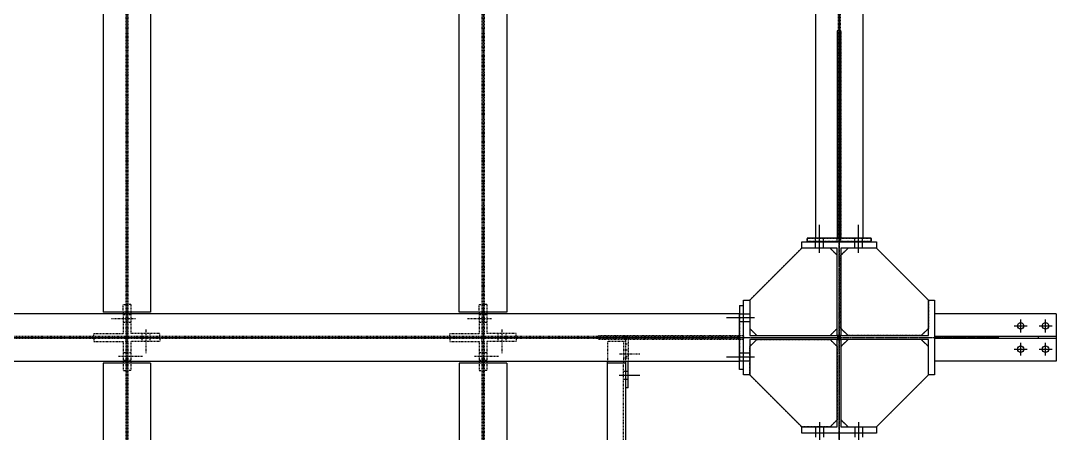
# Model space of a CAD drawing. Header units: millimetres. Extents: x 2102 to 20742, y 12631 to 26594.
# Drawn here: x 17834 to 20742, y 21052 to 22210 of the extents above; entities that cross this region are included whole.
import ezdxf

# ---------------------------------------------------------------- set-up
doc = ezdxf.new("R2010")
doc.units = ezdxf.units.MM
for name, pattern in [('CENTER', [12.7, 7.9375, -1.5875, 1.5875, -1.5875]), ('DXK_LINE_DOT2', [3.9198, 1.9599, -1.9599]), ('DXK_LINE_DOT5', [7.8785, 2.979, -0.9799, 0.9799, -0.9799, 0.9799, -0.9799])]:
    doc.linetypes.add(name, pattern=pattern)
for name, color, linetype in [('1', 7, 'Continuous'), ('2', 7, 'Continuous'), ('4', 7, 'Continuous')]:
    doc.layers.add(name, color=color, linetype=linetype)

# ---------------------------------------------------------------- blocks, each defined once
blk = doc.blocks.new('GridLine-116860372-116904 - 114867')
at = {"layer": '2', "color": 7, "linetype": 'DXK_LINE_DOT5'}
blk.add_line((23950.6, 12454.5), (23950.6, 27661.7), dxfattribs=at)
blk = doc.blocks.new('GridLine-116860372-116906 - 114867')
at = {"layer": '2', "color": 7, "linetype": 'DXK_LINE_DOT5'}
blk.add_line((2535.4, 21320.8), (24512.1, 21320.8), dxfattribs=at)
blk = doc.blocks.new('Part-116860372-114961 - 114867')
at = {"layer": '2', "color": 2, "linetype": 'Continuous'}
for p, q in [((23819.3, 21656.3), (24081.8, 21656.3)), ((23819.3, 21634.5), (23819.3, 21656.3)), ((23943.8, 21634.5), (23819.3, 21634.5)), ((23943.8, 21327.6), (23943.8, 21634.5)), ((24081.8, 21634.5), (23957.3, 21634.5)), ((23957.3, 21634.5), (23957.3, 21327.6)), ((24081.8, 21656.3), (24081.8, 21634.5)), ((23957.3, 21327.6), (23943.8, 21327.6))]:
    blk.add_line(p, q, dxfattribs=at)
blk = doc.blocks.new('Part-116860372-114980 - 114867')
at = {"layer": '4', "linetype": 'Continuous'}
blk.add_hatch(color=4, dxfattribs=at).paths.add_polyline_path([(23950.6, 21315.8, -1), (23950.6, 21325.8, -1)])
at = {"layer": '1', "color": 6, "linetype": 'DXK_LINE_DOT2'}
for p, q in [((23601.4, 21324.4), (20549.8, 21324.4)), ((23601.4, 21317.3), (20549.8, 21317.3))]:
    blk.add_line(p, q, dxfattribs=at)
at = {"layer": '2', "color": 2, "linetype": 'Continuous'}
for p, q in [((23601.4, 21404.1), (20549.8, 21404.1)), ((23601.4, 21237.6), (23601.4, 21404.1)), ((20549.8, 21237.6), (23601.4, 21237.6))]:
    blk.add_line(p, q, dxfattribs=at)
at = {"layer": '4', "color": 4, "linetype": 'CENTER'}
blk.add_line((20200.6, 21320.8), (23950.6, 21320.8), dxfattribs=at)
at = {"layer": '4', "color": 4, "linetype": 'Continuous'}
blk.add_circle((23950.6, 21320.8), 5, dxfattribs=at)
blk = doc.blocks.new('Part-116860372-114979 - 114867')
at = {"layer": '4', "linetype": 'Continuous'}
for points in [[(23950.6, 25065.8, -1), (23950.6, 25075.8, -1)], [(23950.6, 21315.8, -1), (23950.6, 21325.8, -1)]]:
    blk.add_hatch(color=4, dxfattribs=at).paths.add_polyline_path(points)
at = {"layer": '1', "color": 6, "linetype": 'DXK_LINE_DOT2'}
for p, q in [((24033.8, 25050.3), (23867.3, 25050.3)), ((23947, 25050.3), (23947, 21670)), ((23954.1, 25050.3), (23954.1, 21670)), ((23867.3, 21670), (24033.8, 21670))]:
    blk.add_line(p, q, dxfattribs=at)
at = {"layer": '2', "color": 2, "linetype": 'Continuous'}
for p, q in [((23867.3, 25050.3), (23867.3, 21670)), ((24033.8, 25050.3), (24033.8, 21670))]:
    blk.add_line(p, q, dxfattribs=at)
at = {"layer": '4', "color": 4, "linetype": 'CENTER'}
blk.add_line((23950.6, 25070.8), (23950.6, 21320.8), dxfattribs=at)
at = {"layer": '4', "color": 4, "linetype": 'Continuous'}
for centre in [(23950.6, 25070.8), (23950.6, 21320.8)]:
    blk.add_circle(centre, 5, dxfattribs=at)
blk = doc.blocks.new('Part-116860372-114978 - 114867')
at = {"layer": '4', "linetype": 'Continuous'}
for points in [[(22700.6, 25065.8, -1), (22700.6, 25075.8, -1)], [(22700.6, 21315.8, -1), (22700.6, 21325.8, -1)]]:
    blk.add_hatch(color=4, dxfattribs=at).paths.add_polyline_path(points)
at = {"layer": '1', "color": 6, "linetype": 'DXK_LINE_DOT2'}
for p, q in [((22697, 25057.3), (22697, 24987.6)), ((22697, 25057.3), (22704.1, 25057.3)), ((22704.1, 25057.3), (22704.1, 24987.6)), ((22697, 24981.3), (22697, 21410.3)), ((22704.1, 24981.3), (22704.1, 21410.3)), ((22697, 21404.1), (22697, 21334.4)), ((22704.1, 21404.1), (22704.1, 21334.4)), ((22704.1, 21334.4), (22697, 21334.4))]:
    blk.add_line(p, q, dxfattribs=at)
at = {"layer": '2', "color": 2, "linetype": 'Continuous'}
for p, q in [((22617.3, 21410.3), (22617.3, 24981.3)), ((22617.3, 24981.3), (22783.8, 24981.3)), ((22697, 24987.6), (22697, 24981.3)), ((22704.1, 24987.6), (22704.1, 24981.3)), ((22783.8, 24981.3), (22783.8, 21410.3)), ((22783.8, 21410.3), (22617.3, 21410.3)), ((22697, 21410.3), (22697, 21404.1)), ((22704.1, 21410.3), (22704.1, 21404.1))]:
    blk.add_line(p, q, dxfattribs=at)
at = {"layer": '4', "color": 4, "linetype": 'CENTER'}
blk.add_line((22700.6, 25070.8), (22700.6, 21320.8), dxfattribs=at)
at = {"layer": '4', "color": 4, "linetype": 'Continuous'}
for centre in [(22700.6, 25070.8), (22700.6, 21320.8)]:
    blk.add_circle(centre, 5, dxfattribs=at)
blk = doc.blocks.new('Part-116860372-114959 - 114867')
at = {"layer": '4', "linetype": 'Continuous'}
blk.add_hatch(color=4, dxfattribs=at).paths.add_polyline_path([(23950.6, 21315.8, -1), (23950.6, 21325.8, -1)])
at = {"layer": '2', "color": 2, "linetype": 'Continuous'}
for p, q in [((23615.1, 21189.6), (23615.1, 21452.1)), ((23615.1, 21452.1), (23636.9, 21452.1)), ((23636.9, 21452.1), (23636.9, 21327.6)), ((24264.3, 21452.1), (24286, 21452.1)), ((24264.3, 21327.6), (24264.3, 21452.1)), ((24286, 21452.1), (24286, 21189.6)), ((23636.9, 21327.6), (24264.3, 21327.6)), ((24264.3, 21314.1), (23636.9, 21314.1)), ((23636.9, 21314.1), (23636.9, 21189.6)), ((24264.3, 21189.6), (24264.3, 21314.1)), ((23636.9, 21189.6), (23615.1, 21189.6)), ((24286, 21189.6), (24264.3, 21189.6))]:
    blk.add_line(p, q, dxfattribs=at)
at = {"layer": '4', "color": 4, "linetype": 'CENTER'}
blk.add_line((23950.6, 21320.8), (23950.6, 21320.8), dxfattribs=at)
at = {"layer": '4', "color": 4, "linetype": 'Continuous'}
blk.add_circle((23950.6, 21320.8), 5, dxfattribs=at)
blk = doc.blocks.new('Part-116860372-114960 - 114867')
at = {"layer": '2', "color": 2, "linetype": 'Continuous'}
for p, q in [((23943.8, 21007.1), (23943.8, 21314.1)), ((23943.8, 21314.1), (23957.3, 21314.1)), ((23957.3, 21314.1), (23957.3, 21007.1)), ((23819.3, 20985.4), (23819.3, 21007.1)), ((23819.3, 21007.1), (23943.8, 21007.1)), ((24081.8, 20985.4), (23819.3, 20985.4)), ((23957.3, 21007.1), (24081.8, 21007.1)), ((24081.8, 21007.1), (24081.8, 20985.4))]:
    blk.add_line(p, q, dxfattribs=at)
blk = doc.blocks.new('Part-116860372-115358 - 114867')
at = {"layer": '1', "color": 6, "linetype": 'DXK_LINE_DOT2'}
for p, q in [((22584.5, 21317.3), (22584.5, 21307.3)), ((22584.5, 21307.3), (22687, 21307.3)), ((22687, 21307.3), (22687, 21237.6)), ((22697, 21307.3), (22697, 21317.3)), ((22687, 21231.3), (22687, 21204.8)), ((22697, 21231.3), (22697, 21237.6)), ((22687, 21204.8), (22697, 21204.8))]:
    blk.add_line(p, q, dxfattribs=at)
at = {"layer": '2', "color": 2, "linetype": 'Continuous'}
blk.add_line((22687, 21237.6), (22687, 21231.3), dxfattribs=at)
blk = doc.blocks.new('Part-116860372-114977 - 114867')
at = {"layer": '4', "linetype": 'Continuous'}
for points in [[(21450.6, 25065.8, -1), (21450.6, 25075.8, -1)], [(21450.6, 21315.8, -1), (21450.6, 21325.8, -1)]]:
    blk.add_hatch(color=4, dxfattribs=at).paths.add_polyline_path(points)
at = {"layer": '1', "color": 6, "linetype": 'DXK_LINE_DOT2'}
for p, q in [((21447, 25057.3), (21447, 24987.6)), ((21447, 25057.3), (21454.1, 25057.3)), ((21454.1, 25057.3), (21454.1, 24987.6)), ((21447, 24981.3), (21447, 21410.3)), ((21454.1, 24981.3), (21454.1, 21410.3)), ((21447, 21404.1), (21447, 21334.4)), ((21454.1, 21404.1), (21454.1, 21334.4)), ((21454.1, 21334.4), (21447, 21334.4))]:
    blk.add_line(p, q, dxfattribs=at)
at = {"layer": '2', "color": 2, "linetype": 'Continuous'}
for p, q in [((21367.3, 24981.3), (21367.3, 21410.3)), ((21533.8, 24981.3), (21367.3, 24981.3)), ((21447, 24987.6), (21447, 24981.3)), ((21454.1, 24987.6), (21454.1, 24981.3)), ((21533.8, 24981.3), (21533.8, 21410.3)), ((21533.8, 21410.3), (21367.3, 21410.3)), ((21447, 21410.3), (21447, 21404.1)), ((21454.1, 21410.3), (21454.1, 21404.1))]:
    blk.add_line(p, q, dxfattribs=at)
at = {"layer": '4', "color": 4, "linetype": 'CENTER'}
blk.add_line((21450.6, 25070.8), (21450.6, 21320.8), dxfattribs=at)
at = {"layer": '4', "color": 4, "linetype": 'Continuous'}
for centre in [(21450.6, 25070.8), (21450.6, 21320.8)]:
    blk.add_circle(centre, 5, dxfattribs=at)
blk = doc.blocks.new('Part-116860372-115362 - 114867')
at = {"layer": '1', "color": 6, "linetype": 'DXK_LINE_DOT2'}
for p, q in [((22714.1, 21436.9), (22704.1, 21436.9)), ((22714.1, 21436.9), (22714.1, 21410.3)), ((22704.1, 21410.3), (22704.1, 21404.1)), ((22714.1, 21404.1), (22714.1, 21334.4)), ((22704.1, 21334.4), (22704.1, 21324.4)), ((22816.6, 21334.4), (22714.1, 21334.4)), ((22816.6, 21324.4), (22816.6, 21334.4))]:
    blk.add_line(p, q, dxfattribs=at)
at = {"layer": '2', "color": 2, "linetype": 'Continuous'}
blk.add_line((22714.1, 21410.3), (22714.1, 21404.1), dxfattribs=at)
blk = doc.blocks.new('Bolt-116860372-115382 - 114867')
at = {"layer": '1', "color": 1, "linetype": 'DXK_LINE_DOT2'}
for p, q in [((22766.6, 21350.6), (22766.6, 21265.6)), ((22752.9, 21334.4), (22752.9, 21324.4)), ((22752.9, 21324.4), (22752.9, 21317.3)), ((22752.9, 21317.3), (22752.9, 21307.3)), ((22780.4, 21334.4), (22780.4, 21324.4)), ((22780.4, 21324.4), (22780.4, 21317.3)), ((22780.4, 21317.3), (22780.4, 21307.3))]:
    blk.add_line(p, q, dxfattribs=at)
blk = doc.blocks.new('Part-116860372-115370 - 114867')
at = {"layer": '1', "color": 6, "linetype": 'DXK_LINE_DOT2'}
for p, q in [((21464.1, 21436.9), (21454.1, 21436.9)), ((21464.1, 21436.9), (21464.1, 21410.3)), ((21454.1, 21410.3), (21454.1, 21404.1)), ((21464.1, 21404.1), (21464.1, 21334.4)), ((21454.1, 21334.4), (21454.1, 21324.4)), ((21566.6, 21334.4), (21464.1, 21334.4)), ((21566.6, 21324.4), (21566.6, 21334.4))]:
    blk.add_line(p, q, dxfattribs=at)
at = {"layer": '2', "color": 2, "linetype": 'Continuous'}
blk.add_line((21464.1, 21410.3), (21464.1, 21404.1), dxfattribs=at)
blk = doc.blocks.new('Part-116860372-149954 - 114867')
at = {"layer": '1', "color": 6, "linetype": 'DXK_LINE_DOT2'}
for p, q in [((23918.8, 21634.5), (23819.3, 21634.5)), ((23943.8, 21352.6), (23943.8, 21609.5)), ((23636.9, 21452.1), (23636.9, 21352.6)), ((23661.9, 21327.6), (23918.8, 21327.6))]:
    blk.add_line(p, q, dxfattribs=at)
at = {"layer": '2', "color": 2, "linetype": 'Continuous'}
for p, q in [((23819.3, 21634.5), (23636.9, 21452.1)), ((23943.8, 21609.5), (23918.8, 21634.5)), ((23636.9, 21352.6), (23661.9, 21327.6)), ((23918.8, 21327.6), (23943.8, 21352.6))]:
    blk.add_line(p, q, dxfattribs=at)
blk = doc.blocks.new('Part-116860372-115000 - 114867')
at = {"layer": '4', "linetype": 'Continuous'}
for points in [[(21450.6, 21315.8, -1), (21450.6, 21325.8, -1)], [(21450.6, 18803.3, -1), (21450.6, 18813.3, -1)]]:
    blk.add_hatch(color=4, dxfattribs=at).paths.add_polyline_path(points)
at = {"layer": '1', "color": 6, "linetype": 'DXK_LINE_DOT2'}
for p, q in [((21447, 21307.3), (21447, 21237.6)), ((21447, 21307.3), (21454.1, 21307.3)), ((21454.1, 21307.3), (21454.1, 21237.6)), ((21447, 21231.3), (21447, 18918.1)), ((21454.1, 21231.3), (21454.1, 18918.1)), ((21367.3, 18911.9), (21367.3, 18822.5)), ((21447, 18911.9), (21447, 18822.5)), ((21454.1, 18822.5), (21454.1, 18911.9)), ((21533.8, 18911.9), (21533.8, 18822.5)), ((21367.3, 18822.5), (21533.8, 18822.5))]:
    blk.add_line(p, q, dxfattribs=at)
at = {"layer": '2', "color": 2, "linetype": 'Continuous'}
for p, q in [((21367.3, 21231.3), (21367.3, 18911.9)), ((21533.8, 21231.3), (21367.3, 21231.3)), ((21447, 21237.6), (21447, 21231.3)), ((21454.1, 21237.6), (21454.1, 21231.3)), ((21533.8, 21231.3), (21533.8, 18911.9)), ((21533.8, 18918.1), (21367.3, 18918.1)), ((21447, 18918.1), (21447, 18911.9)), ((21454.1, 18918.1), (21454.1, 18911.9))]:
    blk.add_line(p, q, dxfattribs=at)
at = {"layer": '4', "color": 4, "linetype": 'CENTER'}
blk.add_line((21450.6, 21320.8), (21450.6, 18808.3), dxfattribs=at)
at = {"layer": '4', "color": 4, "linetype": 'Continuous'}
for centre in [(21450.6, 21320.8), (21450.6, 18808.3)]:
    blk.add_circle(centre, 5, dxfattribs=at)
blk = doc.blocks.new('Part-116860372-115001 - 114867')
at = {"layer": '4', "linetype": 'Continuous'}
for points in [[(22700.6, 21315.8, -1), (22700.6, 21325.8, -1)], [(22700.6, 18803.3, -1), (22700.6, 18813.3, -1)]]:
    blk.add_hatch(color=4, dxfattribs=at).paths.add_polyline_path(points)
at = {"layer": '1', "color": 6, "linetype": 'DXK_LINE_DOT2'}
for p, q in [((22697, 21307.3), (22697, 21237.6)), ((22697, 21307.3), (22704.1, 21307.3)), ((22704.1, 21307.3), (22704.1, 21237.6)), ((22697, 21231.3), (22697, 18822.5)), ((22704.1, 21231.3), (22704.1, 18822.5)), ((22617.3, 18822.5), (22617.3, 18927.1)), ((22735.5, 18918.1), (22617.3, 18918.1)), ((22783.8, 18911.9), (22783.8, 18822.5)), ((22783.8, 18822.5), (22617.3, 18822.5))]:
    blk.add_line(p, q, dxfattribs=at)
at = {"layer": '2', "color": 2, "linetype": 'Continuous'}
for p, q in [((22617.3, 21231.3), (22617.3, 18927.1)), ((22783.8, 21231.3), (22617.3, 21231.3)), ((22697, 21237.6), (22697, 21231.3)), ((22704.1, 21237.6), (22704.1, 21231.3)), ((22783.8, 21231.3), (22783.8, 18911.9)), ((22783.8, 18918.1), (22735.5, 18918.1))]:
    blk.add_line(p, q, dxfattribs=at)
at = {"layer": '4', "color": 4, "linetype": 'CENTER'}
blk.add_line((22700.6, 21320.8), (22700.6, 18808.3), dxfattribs=at)
at = {"layer": '4', "color": 4, "linetype": 'Continuous'}
for centre in [(22700.6, 21320.8), (22700.6, 18808.3)]:
    blk.add_circle(centre, 5, dxfattribs=at)
blk = doc.blocks.new('Part-116860372-115005 - 114867')
at = {"layer": '4', "linetype": 'Continuous'}
blk.add_hatch(color=4, dxfattribs=at).paths.add_polyline_path([(23950.6, 21315.8, -1), (23950.6, 21325.8, -1)])
at = {"layer": '4', "color": 4, "linetype": 'CENTER'}
blk.add_line((23950.6, 21320.8), (23950.6, 12570.8), dxfattribs=at)
at = {"layer": '4', "color": 4, "linetype": 'Continuous'}
blk.add_circle((23950.6, 21320.8), 5, dxfattribs=at)
blk = doc.blocks.new('Bolt-116860372-115400 - 114867')
at = {"layer": '2', "color": 1, "linetype": 'Continuous'}
for p, q in [((23881.8, 21618.3), (23881.8, 21715.8)), ((23881.8, 21618.3), (23881.8, 21715.8)), ((23881.8, 21618.3), (23881.8, 21715.8)), ((23881.8, 21618.3), (23881.8, 21715.8)), ((23881.8, 21618.3), (23881.8, 21715.8)), ((23881.8, 21618.3), (23881.8, 21715.8)), ((23881.8, 21618.3), (23881.8, 21715.8)), ((23881.8, 21618.3), (23881.8, 21715.8)), ((23881.8, 21618.3), (23881.8, 21715.8)), ((24019.3, 21618.3), (24019.3, 21715.8)), ((24019.3, 21618.3), (24019.3, 21715.8)), ((24019.3, 21618.3), (24019.3, 21715.8)), ((24019.3, 21618.3), (24019.3, 21715.8)), ((24019.3, 21618.3), (24019.3, 21715.8)), ((24019.3, 21618.3), (24019.3, 21715.8)), ((24019.3, 21618.3), (24019.3, 21715.8)), ((24019.3, 21618.3), (24019.3, 21715.8)), ((24019.3, 21618.3), (24019.3, 21715.8)), ((23868.1, 21657.5), (23868.1, 21670)), ((23868.1, 21657.5), (23868.1, 21670)), ((23868.1, 21657.5), (23868.1, 21670)), ((23868.1, 21657.5), (23868.1, 21670)), ((23868.1, 21657.5), (23868.1, 21670)), ((23868.1, 21657.5), (23868.1, 21670)), ((23868.1, 21657.5), (23868.1, 21670)), ((23868.1, 21657.5), (23868.1, 21670)), ((23868.1, 21657.5), (23868.1, 21670)), ((23895.6, 21657.5), (23895.6, 21670)), ((23895.6, 21657.5), (23895.6, 21670)), ((23895.6, 21657.5), (23895.6, 21670)), ((23895.6, 21657.5), (23895.6, 21670)), ((23895.6, 21657.5), (23895.6, 21670)), ((23895.6, 21657.5), (23895.6, 21670)), ((23895.6, 21657.5), (23895.6, 21670)), ((23895.6, 21657.5), (23895.6, 21670)), ((23895.6, 21657.5), (23895.6, 21670)), ((24005.6, 21657.5), (24005.6, 21670)), ((24005.6, 21657.5), (24005.6, 21670)), ((24005.6, 21657.5), (24005.6, 21670)), ((24005.6, 21657.5), (24005.6, 21670)), ((24005.6, 21657.5), (24005.6, 21670)), ((24005.6, 21657.5), (24005.6, 21670)), ((24005.6, 21657.5), (24005.6, 21670)), ((24005.6, 21657.5), (24005.6, 21670)), ((24005.6, 21657.5), (24005.6, 21670)), ((24033.1, 21657.5), (24033.1, 21670)), ((24033.1, 21657.5), (24033.1, 21670)), ((24033.1, 21657.5), (24033.1, 21670)), ((24033.1, 21657.5), (24033.1, 21670)), ((24033.1, 21657.5), (24033.1, 21670)), ((24033.1, 21657.5), (24033.1, 21670)), ((24033.1, 21657.5), (24033.1, 21670)), ((24033.1, 21657.5), (24033.1, 21670)), ((24033.1, 21657.5), (24033.1, 21670)), ((23868.1, 21634.5), (23868.1, 21656.3)), ((23868.1, 21634.5), (23868.1, 21656.3)), ((23868.1, 21634.5), (23868.1, 21656.3)), ((23868.1, 21634.5), (23868.1, 21656.3)), ((23868.1, 21634.5), (23868.1, 21656.3)), ((23868.1, 21634.5), (23868.1, 21656.3)), ((23868.1, 21634.5), (23868.1, 21656.3)), ((23868.1, 21634.5), (23868.1, 21656.3)), ((23868.1, 21634.5), (23868.1, 21656.3)), ((23895.6, 21634.5), (23895.6, 21656.3)), ((23895.6, 21634.5), (23895.6, 21656.3)), ((23895.6, 21634.5), (23895.6, 21656.3)), ((23895.6, 21634.5), (23895.6, 21656.3)), ((23895.6, 21634.5), (23895.6, 21656.3)), ((23895.6, 21634.5), (23895.6, 21656.3)), ((23895.6, 21634.5), (23895.6, 21656.3)), ((23895.6, 21634.5), (23895.6, 21656.3)), ((23895.6, 21634.5), (23895.6, 21656.3)), ((24005.6, 21634.5), (24005.6, 21656.3)), ((24005.6, 21634.5), (24005.6, 21656.3)), ((24005.6, 21634.5), (24005.6, 21656.3)), ((24005.6, 21634.5), (24005.6, 21656.3)), ((24005.6, 21634.5), (24005.6, 21656.3)), ((24005.6, 21634.5), (24005.6, 21656.3)), ((24005.6, 21634.5), (24005.6, 21656.3)), ((24005.6, 21634.5), (24005.6, 21656.3)), ((24005.6, 21634.5), (24005.6, 21656.3)), ((24033.1, 21634.5), (24033.1, 21656.3)), ((24033.1, 21634.5), (24033.1, 21656.3)), ((24033.1, 21634.5), (24033.1, 21656.3)), ((24033.1, 21634.5), (24033.1, 21656.3)), ((24033.1, 21634.5), (24033.1, 21656.3)), ((24033.1, 21634.5), (24033.1, 21656.3)), ((24033.1, 21634.5), (24033.1, 21656.3)), ((24033.1, 21634.5), (24033.1, 21656.3)), ((24033.1, 21634.5), (24033.1, 21656.3))]:
    blk.add_line(p, q, dxfattribs=at)
blk = doc.blocks.new('Part-116860372-150318 - 114867')
at = {"layer": '1', "color": 6, "linetype": 'DXK_LINE_DOT2'}
blk.add_line((24286, 21404.1), (24286, 21237.6), dxfattribs=at)
at = {"layer": '2', "color": 2, "linetype": 'Continuous'}
for p, q in [((24713.1, 21404.1), (24286, 21404.1)), ((24713.1, 21404.1), (24713.1, 21237.6)), ((24713.1, 21324.4), (24286, 21324.4)), ((24713.1, 21317.3), (24286, 21317.3)), ((24650.6, 21317.3), (24650.6, 21324.4)), ((24713.1, 21237.6), (24286, 21237.6))]:
    blk.add_line(p, q, dxfattribs=at)
blk = doc.blocks.new('Bolt-116860372-116625 - 114867')
at = {"layer": '2', "color": 1, "linetype": 'Continuous'}
for p, q in [((23653.1, 21389.6), (23555.6, 21389.6)), ((23653.1, 21389.6), (23555.6, 21389.6)), ((23613.9, 21403.3), (23601.4, 21403.3)), ((23613.9, 21403.3), (23601.4, 21403.3)), ((23636.9, 21403.3), (23615.1, 21403.3)), ((23636.9, 21403.3), (23615.1, 21403.3)), ((23613.9, 21375.8), (23601.4, 21375.8)), ((23613.9, 21375.8), (23601.4, 21375.8)), ((23636.9, 21375.8), (23615.1, 21375.8)), ((23636.9, 21375.8), (23615.1, 21375.8)), ((23653.1, 21252.1), (23555.6, 21252.1)), ((23653.1, 21252.1), (23555.6, 21252.1)), ((23613.9, 21265.8), (23601.4, 21265.8)), ((23613.9, 21265.8), (23601.4, 21265.8)), ((23613.9, 21238.3), (23601.4, 21238.3)), ((23613.9, 21238.3), (23601.4, 21238.3)), ((23636.9, 21265.8), (23615.1, 21265.8)), ((23636.9, 21265.8), (23615.1, 21265.8)), ((23636.9, 21238.3), (23615.1, 21238.3)), ((23636.9, 21238.3), (23615.1, 21238.3))]:
    blk.add_line(p, q, dxfattribs=at)
blk = doc.blocks.new('Part-116860372-115357 - 114867')
at = {"layer": '1', "color": 6, "linetype": 'DXK_LINE_DOT2'}
for p, q in [((22704.1, 21307.3), (22704.1, 21317.3)), ((22816.6, 21307.3), (22714.1, 21307.3)), ((22714.1, 21307.3), (22714.1, 21237.6)), ((22816.6, 21317.3), (22816.6, 21307.3)), ((22704.1, 21231.3), (22704.1, 21237.6)), ((22714.1, 21231.3), (22714.1, 21204.8)), ((22714.1, 21204.8), (22704.1, 21204.8))]:
    blk.add_line(p, q, dxfattribs=at)
at = {"layer": '2', "color": 2, "linetype": 'Continuous'}
blk.add_line((22714.1, 21237.6), (22714.1, 21231.3), dxfattribs=at)
blk = doc.blocks.new('Bolt-116860372-115359 - 114867')
at = {"layer": '1', "color": 1, "linetype": 'DXK_LINE_DOT2'}
for p, q in [((22687, 21268.5), (22697, 21268.5)), ((22697, 21268.5), (22704.1, 21268.5)), ((22704.1, 21268.5), (22714.1, 21268.5)), ((22670.8, 21254.8), (22755.8, 21254.8)), ((22687, 21241), (22697, 21241)), ((22697, 21241), (22704.1, 21241)), ((22704.1, 21241), (22714.1, 21241))]:
    blk.add_line(p, q, dxfattribs=at)
blk = doc.blocks.new('Part-116860372-115361 - 114867')
at = {"layer": '1', "color": 6, "linetype": 'DXK_LINE_DOT2'}
for p, q in [((22687, 21410.3), (22687, 21436.9)), ((22687, 21436.9), (22697, 21436.9)), ((22687, 21404.1), (22687, 21334.4)), ((22697, 21410.3), (22697, 21404.1)), ((22584.5, 21324.4), (22584.5, 21334.4)), ((22584.5, 21334.4), (22687, 21334.4)), ((22697, 21334.4), (22697, 21324.4))]:
    blk.add_line(p, q, dxfattribs=at)
at = {"layer": '2', "color": 2, "linetype": 'Continuous'}
blk.add_line((22687, 21410.3), (22687, 21404.1), dxfattribs=at)
blk = doc.blocks.new('Bolt-116860372-115363 - 114867')
at = {"layer": '1', "color": 1, "linetype": 'DXK_LINE_DOT2'}
for p, q in [((22730.4, 21386.9), (22645.4, 21386.9)), ((22697, 21400.6), (22687, 21400.6)), ((22704.1, 21400.6), (22697, 21400.6)), ((22714.1, 21400.6), (22704.1, 21400.6)), ((22697, 21373.1), (22687, 21373.1)), ((22704.1, 21373.1), (22697, 21373.1)), ((22714.1, 21373.1), (22704.1, 21373.1))]:
    blk.add_line(p, q, dxfattribs=at)
blk = doc.blocks.new('Part-116860372-115365 - 114867')
at = {"layer": '1', "color": 6, "linetype": 'DXK_LINE_DOT2'}
for p, q in [((21454.1, 21307.3), (21454.1, 21317.3)), ((21566.6, 21307.3), (21464.1, 21307.3)), ((21464.1, 21307.3), (21464.1, 21237.6)), ((21566.6, 21317.3), (21566.6, 21307.3)), ((21454.1, 21231.3), (21454.1, 21237.6)), ((21464.1, 21231.3), (21464.1, 21204.8)), ((21464.1, 21204.8), (21454.1, 21204.8))]:
    blk.add_line(p, q, dxfattribs=at)
at = {"layer": '2', "color": 2, "linetype": 'Continuous'}
blk.add_line((21464.1, 21237.6), (21464.1, 21231.3), dxfattribs=at)
blk = doc.blocks.new('Part-116860372-115366 - 114867')
at = {"layer": '1', "color": 6, "linetype": 'DXK_LINE_DOT2'}
for p, q in [((21334.5, 21317.3), (21334.5, 21307.3)), ((21334.5, 21307.3), (21437, 21307.3)), ((21437, 21307.3), (21437, 21237.6)), ((21447, 21307.3), (21447, 21317.3)), ((21437, 21231.3), (21437, 21204.8)), ((21447, 21231.3), (21447, 21237.6)), ((21437, 21204.8), (21447, 21204.8))]:
    blk.add_line(p, q, dxfattribs=at)
at = {"layer": '2', "color": 2, "linetype": 'Continuous'}
blk.add_line((21437, 21237.6), (21437, 21231.3), dxfattribs=at)
blk = doc.blocks.new('Bolt-116860372-115367 - 114867')
at = {"layer": '1', "color": 1, "linetype": 'DXK_LINE_DOT2'}
for p, q in [((21437, 21268.5), (21447, 21268.5)), ((21447, 21268.5), (21454.1, 21268.5)), ((21454.1, 21268.5), (21464.1, 21268.5)), ((21420.8, 21254.8), (21505.8, 21254.8)), ((21437, 21241), (21447, 21241)), ((21447, 21241), (21454.1, 21241)), ((21454.1, 21241), (21464.1, 21241))]:
    blk.add_line(p, q, dxfattribs=at)
blk = doc.blocks.new('Part-116860372-115369 - 114867')
at = {"layer": '1', "color": 6, "linetype": 'DXK_LINE_DOT2'}
for p, q in [((21437, 21410.3), (21437, 21436.9)), ((21437, 21436.9), (21447, 21436.9)), ((21437, 21404.1), (21437, 21334.4)), ((21447, 21410.3), (21447, 21404.1)), ((21334.5, 21324.4), (21334.5, 21334.4)), ((21334.5, 21334.4), (21437, 21334.4)), ((21447, 21334.4), (21447, 21324.4))]:
    blk.add_line(p, q, dxfattribs=at)
at = {"layer": '2', "color": 2, "linetype": 'Continuous'}
blk.add_line((21437, 21410.3), (21437, 21404.1), dxfattribs=at)
blk = doc.blocks.new('Bolt-116860372-115371 - 114867')
at = {"layer": '1', "color": 1, "linetype": 'DXK_LINE_DOT2'}
for p, q in [((21480.4, 21386.9), (21395.4, 21386.9)), ((21447, 21400.6), (21437, 21400.6)), ((21454.1, 21400.6), (21447, 21400.6)), ((21464.1, 21400.6), (21454.1, 21400.6)), ((21447, 21373.1), (21437, 21373.1)), ((21454.1, 21373.1), (21447, 21373.1)), ((21464.1, 21373.1), (21454.1, 21373.1))]:
    blk.add_line(p, q, dxfattribs=at)
blk = doc.blocks.new('Bolt-116860372-115383 - 114867')
at = {"layer": '1', "color": 1, "linetype": 'DXK_LINE_DOT2'}
for p, q in [((21516.6, 21350.6), (21516.6, 21265.6)), ((21502.9, 21334.4), (21502.9, 21324.4)), ((21502.9, 21324.4), (21502.9, 21317.3)), ((21502.9, 21317.3), (21502.9, 21307.3)), ((21530.4, 21334.4), (21530.4, 21324.4)), ((21530.4, 21324.4), (21530.4, 21317.3)), ((21530.4, 21317.3), (21530.4, 21307.3))]:
    blk.add_line(p, q, dxfattribs=at)
blk = doc.blocks.new('Part-116860372-149996 - 114867')
at = {"layer": '4', "linetype": 'Continuous'}
for points in [[(23200.6, 21315.8, -1), (23200.6, 21325.8, -1)], [(23200.6, 19940.8, -1), (23200.6, 19950.8, -1)]]:
    blk.add_hatch(color=4, dxfattribs=at).paths.add_polyline_path(points)
at = {"layer": '1', "color": 6, "linetype": 'DXK_LINE_DOT2'}
for p, q in [((23200.6, 21307.3), (23138.1, 21307.3)), ((23138.1, 21307.3), (23138.1, 21237.6)), ((23194.3, 21307.3), (23194.3, 21237.6)), ((23200.6, 21307.3), (23200.6, 21144.8)), ((23194.3, 19955.8), (23194.3, 21231.3))]:
    blk.add_line(p, q, dxfattribs=at)
at = {"layer": '2', "color": 2, "linetype": 'Continuous'}
for p, q in [((23138.1, 19955.8), (23138.1, 21237.6)), ((23200.6, 21231.3), (23138.1, 21231.3)), ((23194.3, 21237.6), (23194.3, 21231.3)), ((23200.6, 21231.3), (23200.6, 19955.8)), ((23200.6, 19955.8), (23138.1, 19955.8))]:
    blk.add_line(p, q, dxfattribs=at)
at = {"layer": '4', "color": 4, "linetype": 'CENTER'}
for p, q in [((23200.6, 21320.8), (23200.6, 21307.3)), ((23200.6, 21144.8), (23200.6, 19945.8))]:
    blk.add_line(p, q, dxfattribs=at)
at = {"layer": '4', "color": 4, "linetype": 'Continuous'}
for centre in [(23200.6, 21320.8), (23200.6, 19945.8)]:
    blk.add_circle(centre, 5, dxfattribs=at)
blk = doc.blocks.new('Bolt-116860372-115395 - 114867')
at = {"layer": '2', "color": 1, "linetype": 'Continuous'}
for p, q in [((23881.8, 21023.4), (23881.8, 20925.9)), ((23881.8, 21023.4), (23881.8, 20925.9)), ((23881.8, 21023.4), (23881.8, 20925.9)), ((23881.8, 21023.4), (23881.8, 20925.9)), ((23881.8, 21023.4), (23881.8, 20925.9)), ((23881.8, 21023.4), (23881.8, 20925.9)), ((24019.3, 21023.4), (24019.3, 20925.9)), ((24019.3, 21023.4), (24019.3, 20925.9)), ((24019.3, 21023.4), (24019.3, 20925.9)), ((24019.3, 21023.4), (24019.3, 20925.9)), ((24019.3, 21023.4), (24019.3, 20925.9)), ((24019.3, 21023.4), (24019.3, 20925.9)), ((23868.1, 21007.1), (23868.1, 20985.4)), ((23868.1, 21007.1), (23868.1, 20985.4)), ((23868.1, 21007.1), (23868.1, 20985.4)), ((23868.1, 21007.1), (23868.1, 20985.4)), ((23868.1, 21007.1), (23868.1, 20985.4)), ((23868.1, 21007.1), (23868.1, 20985.4)), ((23868.1, 20984.1), (23868.1, 20971.6)), ((23868.1, 20984.1), (23868.1, 20971.6)), ((23868.1, 20984.1), (23868.1, 20971.6)), ((23868.1, 20984.1), (23868.1, 20971.6)), ((23868.1, 20984.1), (23868.1, 20971.6)), ((23868.1, 20984.1), (23868.1, 20971.6)), ((23895.6, 21007.1), (23895.6, 20985.4)), ((23895.6, 21007.1), (23895.6, 20985.4)), ((23895.6, 21007.1), (23895.6, 20985.4)), ((23895.6, 21007.1), (23895.6, 20985.4)), ((23895.6, 21007.1), (23895.6, 20985.4)), ((23895.6, 21007.1), (23895.6, 20985.4)), ((23895.6, 20984.1), (23895.6, 20971.6)), ((23895.6, 20984.1), (23895.6, 20971.6)), ((23895.6, 20984.1), (23895.6, 20971.6)), ((23895.6, 20984.1), (23895.6, 20971.6)), ((23895.6, 20984.1), (23895.6, 20971.6)), ((23895.6, 20984.1), (23895.6, 20971.6)), ((24005.6, 21007.1), (24005.6, 20985.4)), ((24005.6, 21007.1), (24005.6, 20985.4)), ((24005.6, 21007.1), (24005.6, 20985.4)), ((24005.6, 21007.1), (24005.6, 20985.4)), ((24005.6, 21007.1), (24005.6, 20985.4)), ((24005.6, 21007.1), (24005.6, 20985.4)), ((24005.6, 20984.1), (24005.6, 20971.6)), ((24005.6, 20984.1), (24005.6, 20971.6)), ((24005.6, 20984.1), (24005.6, 20971.6)), ((24005.6, 20984.1), (24005.6, 20971.6)), ((24005.6, 20984.1), (24005.6, 20971.6)), ((24005.6, 20984.1), (24005.6, 20971.6)), ((24033.1, 21007.1), (24033.1, 20985.4)), ((24033.1, 21007.1), (24033.1, 20985.4)), ((24033.1, 21007.1), (24033.1, 20985.4)), ((24033.1, 21007.1), (24033.1, 20985.4)), ((24033.1, 21007.1), (24033.1, 20985.4)), ((24033.1, 21007.1), (24033.1, 20985.4)), ((24033.1, 20984.1), (24033.1, 20971.6)), ((24033.1, 20984.1), (24033.1, 20971.6)), ((24033.1, 20984.1), (24033.1, 20971.6)), ((24033.1, 20984.1), (24033.1, 20971.6)), ((24033.1, 20984.1), (24033.1, 20971.6)), ((24033.1, 20984.1), (24033.1, 20971.6))]:
    blk.add_line(p, q, dxfattribs=at)
blk = doc.blocks.new('Part-116860372-115399 - 114867')
at = {"layer": '1', "color": 6, "linetype": 'DXK_LINE_DOT2'}
for p, q in [((23838.1, 21657.5), (23838.1, 21670)), ((23838.1, 21670), (23867.3, 21670)), ((24033.8, 21670), (24063.1, 21670)), ((24063.1, 21670), (24063.1, 21657.5)), ((24063.1, 21657.5), (23838.1, 21657.5))]:
    blk.add_line(p, q, dxfattribs=at)
at = {"layer": '2', "color": 2, "linetype": 'Continuous'}
for p, q in [((24063.1, 21670), (23838.1, 21670)), ((23838.1, 21670), (23838.1, 21657.5)), ((24063.1, 21657.5), (24063.1, 21670)), ((23838.1, 21657.5), (24063.1, 21657.5))]:
    blk.add_line(p, q, dxfattribs=at)
blk = doc.blocks.new('Part-116860372-115409 - 114867')
at = {"layer": '1', "color": 6, "linetype": 'DXK_LINE_DOT2'}
for p, q in [((23944.3, 22396.6), (23944.3, 21670)), ((23944.3, 22396.6), (23956.8, 22396.6)), ((23956.8, 22396.6), (23956.8, 21670)), ((23944.3, 21695), (23956.8, 21695)), ((23944.3, 21670), (23956.8, 21670))]:
    blk.add_line(p, q, dxfattribs=at)
at = {"layer": '2', "color": 2, "linetype": 'Continuous'}
for p, q in [((23956.8, 22396.6), (23944.3, 22396.6)), ((23944.3, 22396.6), (23944.3, 21670)), ((23956.8, 21670), (23956.8, 22396.6)), ((23944.3, 21670), (23956.8, 21670))]:
    blk.add_line(p, q, dxfattribs=at)
blk = doc.blocks.new('Part-116860372-115413 - 114867')
at = {"layer": '1', "color": 6, "linetype": 'DXK_LINE_DOT2'}
for p, q in [((23944.3, 22165.4), (23956.8, 22165.4)), ((23944.3, 21934.6), (23956.8, 21934.6)), ((23944.3, 21805.9), (23956.8, 21805.9)), ((23944.3, 21657.5), (23944.3, 21670)), ((23956.8, 21657.5), (23956.8, 21670)), ((23956.8, 21656.3), (23944.3, 21656.3))]:
    blk.add_line(p, q, dxfattribs=at)
at = {"layer": '2', "color": 2, "linetype": 'Continuous'}
for p, q in [((23944.3, 21657.5), (23944.3, 21656.3)), ((23956.8, 21656.3), (23956.8, 21657.5))]:
    blk.add_line(p, q, dxfattribs=at)
blk = doc.blocks.new('Part-116860372-149956 - 114867')
at = {"layer": '1', "color": 6, "linetype": 'DXK_LINE_DOT2'}
for p, q in [((23661.9, 21314.1), (23918.8, 21314.1)), ((23636.9, 21189.6), (23636.9, 21289.1)), ((23943.8, 21289.1), (23943.8, 21032.2)), ((23918.8, 21007.2), (23819.3, 21007.2))]:
    blk.add_line(p, q, dxfattribs=at)
at = {"layer": '2', "color": 2, "linetype": 'Continuous'}
for p, q in [((23661.9, 21314.1), (23636.9, 21289.1)), ((23918.8, 21314.1), (23943.8, 21289.1)), ((23819.3, 21007.2), (23636.9, 21189.6)), ((23943.8, 21032.2), (23918.8, 21007.2))]:
    blk.add_line(p, q, dxfattribs=at)
blk = doc.blocks.new('Bolt-116860372-150032 - 114867')
at = {"layer": '1', "color": 1, "linetype": 'DXK_LINE_DOT2'}
for p, q in [((23194.3, 21277.3), (23200.6, 21277.3)), ((23200.6, 21277.3), (23210.6, 21277.3)), ((23178.1, 21263.5), (23250.6, 21263.5)), ((23194.3, 21249.8), (23200.6, 21249.8)), ((23200.6, 21249.8), (23210.6, 21249.8))]:
    blk.add_line(p, q, dxfattribs=at)
at = {"layer": '2', "color": 1, "linetype": 'Continuous'}
for p, q in [((23194.3, 21202.3), (23200.6, 21202.3)), ((23200.6, 21202.3), (23210.6, 21202.3)), ((23178.1, 21188.5), (23250.6, 21188.5)), ((23194.3, 21174.8), (23200.6, 21174.8)), ((23200.6, 21174.8), (23210.6, 21174.8))]:
    blk.add_line(p, q, dxfattribs=at)
blk = doc.blocks.new('Part-116860372-116624 - 114867')
at = {"layer": '1', "color": 6, "linetype": 'DXK_LINE_DOT2'}
blk.add_line((23601.4, 21404.1), (23601.4, 21237.6), dxfattribs=at)
at = {"layer": '2', "color": 2, "linetype": 'Continuous'}
for p, q in [((23601.4, 21433.3), (23601.4, 21404.1)), ((23601.4, 21433.3), (23613.9, 21433.3)), ((23613.9, 21433.3), (23613.9, 21208.3)), ((23601.4, 21208.3), (23601.4, 21237.6)), ((23613.9, 21208.3), (23601.4, 21208.3))]:
    blk.add_line(p, q, dxfattribs=at)
blk = doc.blocks.new('Part-116860372-116706 - 114867')
at = {"layer": '1', "color": 6, "linetype": 'DXK_LINE_DOT2'}
for p, q in [((23613.9, 21327.1), (23106.1, 21327.1)), ((23106.1, 21327.1), (23106.1, 21314.6)), ((23106.1, 21314.6), (23613.9, 21314.6)), ((23336.8, 21314.6), (23336.8, 21327.1)), ((23478.9, 21327.1), (23478.9, 21314.6)), ((23615.1, 21327.1), (23615.1, 21314.6))]:
    blk.add_line(p, q, dxfattribs=at)
at = {"layer": '2', "color": 2, "linetype": 'Continuous'}
for p, q in [((23615.1, 21327.1), (23613.9, 21327.1)), ((23615.1, 21314.6), (23613.9, 21314.6))]:
    blk.add_line(p, q, dxfattribs=at)
blk = doc.blocks.new('Part-116860372-149955 - 114867')
at = {"layer": '1', "color": 6, "linetype": 'DXK_LINE_DOT2'}
for p, q in [((24081.8, 21634.5), (23982.3, 21634.5)), ((23957.3, 21352.6), (23957.3, 21609.5)), ((24264.3, 21452.1), (24264.3, 21352.6)), ((24239.3, 21327.6), (23982.3, 21327.6))]:
    blk.add_line(p, q, dxfattribs=at)
at = {"layer": '2', "color": 2, "linetype": 'Continuous'}
for p, q in [((23982.3, 21634.5), (23957.3, 21609.5)), ((24081.8, 21634.5), (24264.3, 21452.1)), ((23982.3, 21327.6), (23957.3, 21352.6)), ((24264.3, 21352.6), (24239.3, 21327.6))]:
    blk.add_line(p, q, dxfattribs=at)
blk = doc.blocks.new('Part-116860372-149957 - 114867')
at = {"layer": '1', "color": 6, "linetype": 'DXK_LINE_DOT2'}
for p, q in [((24239.3, 21314.1), (23982.3, 21314.1)), ((23957.3, 21289.1), (23957.3, 21032.2)), ((24264.3, 21189.6), (24264.3, 21289.1)), ((23982.3, 21007.2), (24081.8, 21007.2))]:
    blk.add_line(p, q, dxfattribs=at)
at = {"layer": '2', "color": 2, "linetype": 'Continuous'}
for p, q in [((23982.3, 21314.1), (23957.3, 21289.1)), ((24264.3, 21289.1), (24239.3, 21314.1)), ((24081.8, 21007.2), (24264.3, 21189.6)), ((23957.3, 21032.2), (23982.3, 21007.2))]:
    blk.add_line(p, q, dxfattribs=at)
blk = doc.blocks.new('Part-116860372-150031 - 114867')
at = {"layer": '1', "color": 6, "linetype": 'DXK_LINE_DOT2'}
for p, q in [((23210.6, 21317.3), (23210.6, 21237.6)), ((23200.6, 21298.5), (23210.6, 21298.5)), ((23200.6, 21254.8), (23210.6, 21254.8))]:
    blk.add_line(p, q, dxfattribs=at)
at = {"layer": '2', "color": 2, "linetype": 'Continuous'}
for p, q in [((23200.6, 21237.6), (23200.6, 21231.3)), ((23210.6, 21144.8), (23210.6, 21237.6)), ((23210.6, 21144.8), (23200.6, 21144.8))]:
    blk.add_line(p, q, dxfattribs=at)
blk = doc.blocks.new('Part-116860372-156490 - 114867')
at = {"layer": '1', "color": 6, "linetype": 'DXK_LINE_DOT2'}
for p, q in [((23819.3, 21634.5), (23636.9, 21452.1)), ((23943.8, 21609.5), (23918.8, 21634.5)), ((23636.9, 21352.6), (23661.9, 21327.6)), ((23918.8, 21327.6), (23943.8, 21352.6))]:
    blk.add_line(p, q, dxfattribs=at)
blk = doc.blocks.new('Part-116860372-156491 - 114867')
at = {"layer": '1', "color": 6, "linetype": 'DXK_LINE_DOT2'}
for p, q in [((23957.3, 21609.5), (23982.3, 21634.5)), ((24081.8, 21634.5), (24264.3, 21452.1)), ((23982.3, 21327.6), (23957.3, 21352.6)), ((24264.3, 21352.6), (24239.3, 21327.6))]:
    blk.add_line(p, q, dxfattribs=at)
blk = doc.blocks.new('Part-116860372-156492 - 114867')
at = {"layer": '1', "color": 6, "linetype": 'DXK_LINE_DOT2'}
for p, q in [((23636.9, 21289.1), (23661.9, 21314.1)), ((23918.8, 21314.1), (23943.8, 21289.1)), ((23819.3, 21007.2), (23636.9, 21189.6)), ((23943.8, 21032.2), (23918.8, 21007.2))]:
    blk.add_line(p, q, dxfattribs=at)
blk = doc.blocks.new('Part-116860372-156493 - 114867')
at = {"layer": '1', "color": 6, "linetype": 'DXK_LINE_DOT2'}
for p, q in [((23982.3, 21314.1), (23957.3, 21289.1)), ((24264.3, 21289.1), (24239.3, 21314.1)), ((24081.8, 21007.2), (24264.3, 21189.6)), ((23957.3, 21032.2), (23982.3, 21007.2))]:
    blk.add_line(p, q, dxfattribs=at)
blk = doc.blocks.new('Bolt-116860372-156495 - 114867')
at = {"layer": '2', "color": 1, "linetype": 'Continuous'}
for p, q in [((24588.1, 21339), (24588.1, 21384)), ((24675.6, 21339), (24675.6, 21384)), ((24565.6, 21361.5), (24610.6, 21361.5)), ((24653.1, 21361.5), (24698.1, 21361.5))]:
    blk.add_line(p, q, dxfattribs=at)
for centre in [(24588.1, 21361.5), (24675.6, 21361.5)]:
    blk.add_circle(centre, 11.3, dxfattribs=at)
blk = doc.blocks.new('Bolt-116860372-156496 - 114867')
at = {"layer": '2', "color": 1, "linetype": 'Continuous'}
for p, q in [((24565.6, 21280.2), (24610.6, 21280.2)), ((24588.1, 21257.7), (24588.1, 21302.7)), ((24653.1, 21280.2), (24698.1, 21280.2)), ((24675.6, 21257.7), (24675.6, 21302.7))]:
    blk.add_line(p, q, dxfattribs=at)
for centre in [(24588.1, 21280.2), (24675.6, 21280.2)]:
    blk.add_circle(centre, 11.3, dxfattribs=at)

msp = doc.modelspace()

# ---------------------------------------------------------------- block references
at = {"xscale": 0.8, "yscale": 0.8, "zscale": 0.8}
for name in ['GridLine-116860372-116904 - 114867', 'Part-116860372-114977 - 114867', 'Part-116860372-114978 - 114867', 'Part-116860372-114979 - 114867', 'Part-116860372-115409 - 114867', 'Part-116860372-115413 - 114867', 'Bolt-116860372-115400 - 114867', 'Part-116860372-114961 - 114867', 'Part-116860372-115399 - 114867', 'Part-116860372-149954 - 114867', 'Part-116860372-156490 - 114867', 'Part-116860372-149955 - 114867', 'Part-116860372-156491 - 114867', 'GridLine-116860372-116906 - 114867', 'Part-116860372-115369 - 114867', 'Part-116860372-115370 - 114867', 'Part-116860372-115361 - 114867', 'Part-116860372-115362 - 114867', 'Part-116860372-116624 - 114867', 'Part-116860372-114959 - 114867', 'Part-116860372-114980 - 114867', 'Bolt-116860372-115371 - 114867', 'Bolt-116860372-115363 - 114867', 'Bolt-116860372-116625 - 114867', 'Part-116860372-150318 - 114867', 'Bolt-116860372-156495 - 114867', 'Part-116860372-115000 - 114867', 'Bolt-116860372-115383 - 114867', 'Part-116860372-115001 - 114867', 'Bolt-116860372-115382 - 114867', 'Part-116860372-116706 - 114867', 'Part-116860372-149996 - 114867', 'Part-116860372-115005 - 114867', 'Part-116860372-115366 - 114867', 'Part-116860372-115365 - 114867', 'Part-116860372-115358 - 114867', 'Part-116860372-115357 - 114867', 'Part-116860372-150031 - 114867', 'Part-116860372-149956 - 114867', 'Part-116860372-156492 - 114867', 'Part-116860372-114960 - 114867', 'Part-116860372-149957 - 114867', 'Part-116860372-156493 - 114867', 'Bolt-116860372-156496 - 114867', 'Bolt-116860372-115367 - 114867', 'Bolt-116860372-115359 - 114867', 'Bolt-116860372-150032 - 114867', 'Bolt-116860372-115395 - 114867']:
    msp.add_blockref(name, (971.5, 4264.2), dxfattribs=at)

doc.saveas('drawing.dxf')
